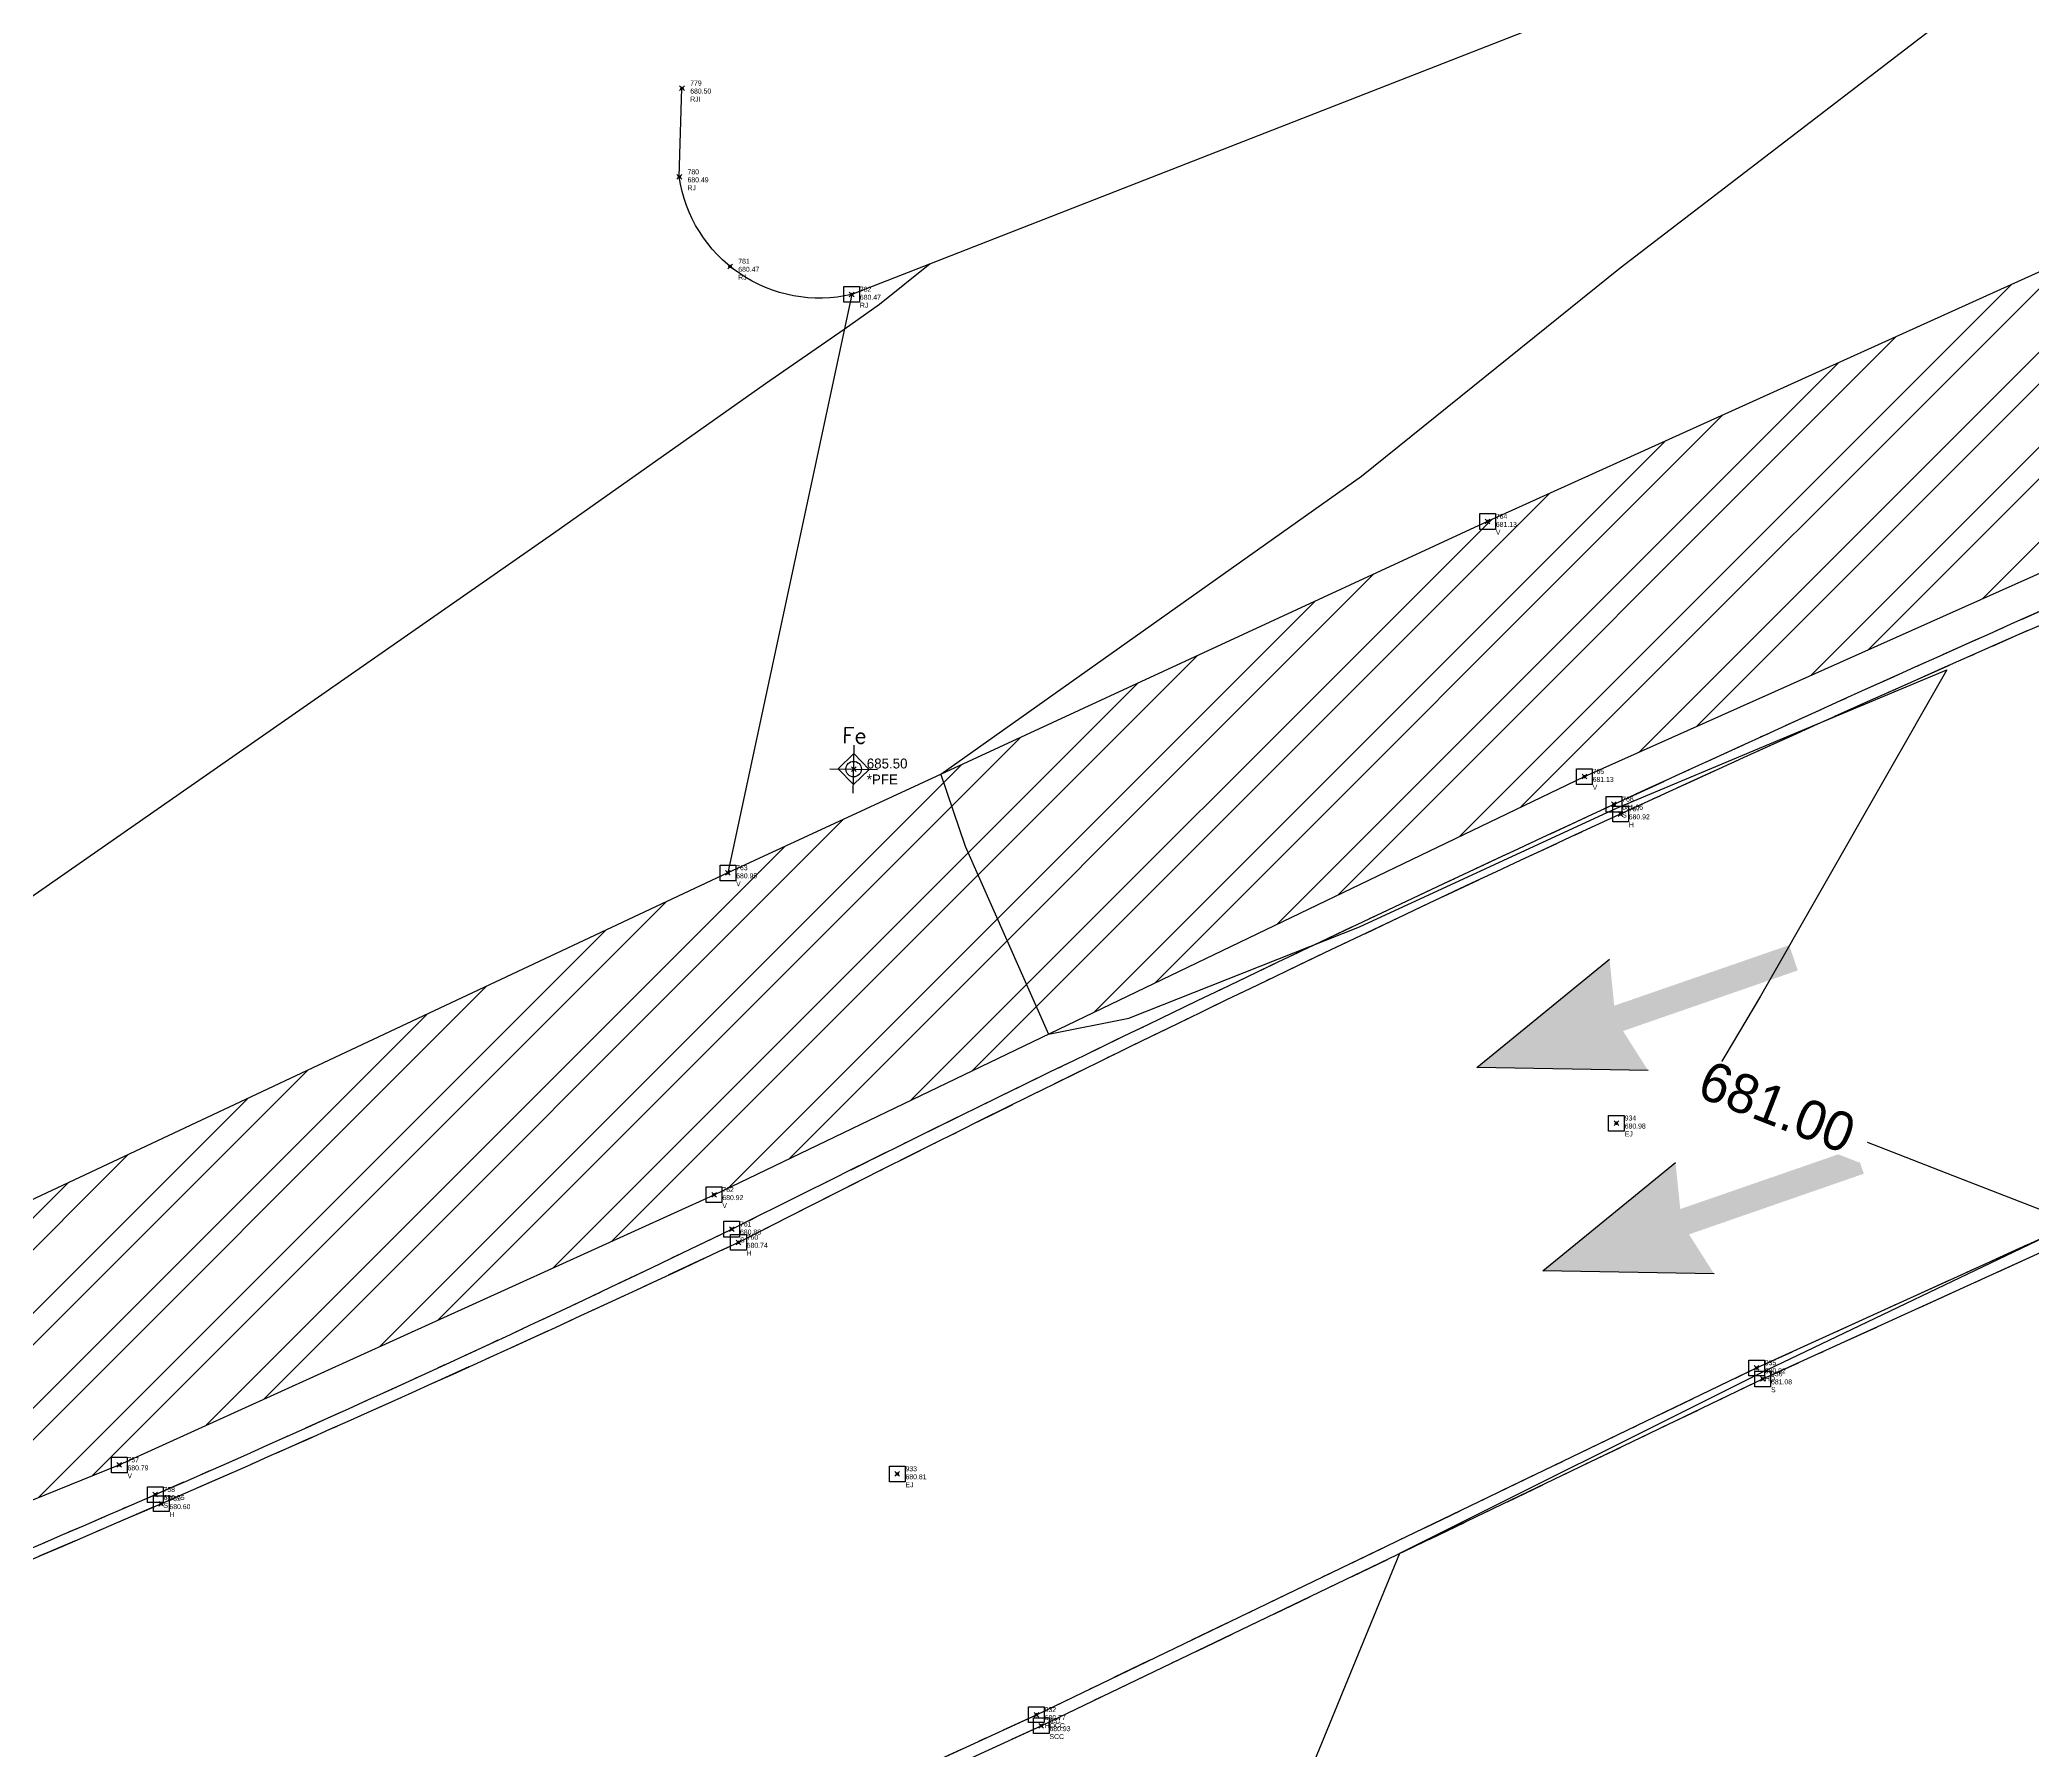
# Model space of a CAD drawing. Extents: x 350769 to 354978, y 6304672 to 6307963.
# Drawn here: x 352739.22 to 352764.64, y 6305509.7 to 6305531.52 of the extents above; entities that cross this region are included whole.
import ezdxf

# ---------------------------------------------------------------- set-up
doc = ezdxf.new("R2010")
doc.units = 0
doc.header["$PDMODE"] = 35
doc.header["$PDSIZE"] = 0.03
doc.linetypes.add('CONTINUOS', pattern=[0])
doc.linetypes.add('JPG_DASHDOT', pattern=[1, 0.5, -0.25, 0, -0.25])
doc.layers.get('0').update_dxf_attribs({"linetype": 'CONTINUOUS'})
doc.layers.add('0_ASD_TOPOGRAFIA_ELEMENTOS', color=7, linetype='CONTINUOS', lineweight=5, true_color=0xbdbdbd)
for name, color, linetype in [('1-PAVIMENTO', 161, 'CONTINUOUS'), ('1-REJA', 252, 'FENCELINE1'), ('1-SEÑALETICA', 2, 'CONTINUOUS'), ('1-SOLERA', 212, 'CONTINUOUS'), ('1-VEREDA', 251, 'CONTINUOUS'), ('2-ACHURADO VEREDA', 252, 'CONTINUOUS'), ('C-TINN', 5, 'CONTINUOUS'), ('C-TOPO - BORDE - 3', 7, 'CONTINUOUS'), ('C-TOPO-MINR', 8, 'CONTINUOUS'), ('TOP-URB-SOLERAS', 2, 'JPG_DASHDOT'), ('V-NODE - 2013', 4, 'CONTINUOUS'), ('V-NODE DIC 2005', 4, 'CONTINUOUS'), ('V-NODE-TEXT 2013', 2, 'CONTINUOUS'), ('V-NODE-TEXT DIC 2005', 2, 'CONTINUOUS'), ('Z-CR', 253, 'CONTINUOUS'), ('Z-PFE', 253, 'CONTINUOUS')]:
    doc.layers.add(name, color=color, linetype=linetype)
doc.styles.add('ROMANS', font='romans.shx', dxfattribs={"width": 0.65})
doc.linetypes.add('FENCELINE1', pattern='A,6.35,-2.54,[133,ltypeshp.shx,S=2.54,R=0,X=-2.54,Y=0],-2.54,25.4', length=36.83)

# ---------------------------------------------------------------- blocks, each defined once
blk = doc.blocks.new('PFE')
for p, q in [((0, -1.22), (0, 1.22)), ((-1.22, 0), (1.22, 0)), ((0, 0.79), (-0.79, 0)), ((-0.79, 0), (0, -0.79)), ((0.79, 0), (0, 0.79)), ((0, -0.79), (0.79, 0))]:
    blk.add_line(p, q)
blk.add_circle((0, 0), 0.397)
at = {"style": 'ROMANS'}
blk.add_text('Fe', height=0.8, dxfattribs=at).set_placement((-0.6, 1.31))
blk = doc.blocks.new('A$C00085B3A')
at = {"layer": '1-SEÑALETICA'}
blk.add_hatch(color=256, dxfattribs=at).paths.add_polyline_path([(0.999, 1.408), (0.621, 1.281), (0.476, 2.848), (0.25, 2.828), (0.394, 1.26), (0, 1.316), (0.624, 0)])
for p, q in [((0.999, 1.408), (0.624, 0)), ((0.624, 0), (0, 1.316))]:
    blk.add_line(p, q, dxfattribs=at)
blk = doc.blocks.new('*U184', base_point=(352740.236, 6305513.341))
at = {"layer": 'V-NODE - 2013', "lineweight": -2}
blk.add_point((352740.236, 6305513.341), dxfattribs=at)
at = {"layer": 'V-NODE-TEXT 2013', "linetype": 'ByBlock', "char_height": 0.0635}
for s, insert, attachment_point in [('V', (352740.341, 6305513.235), 1), ('757', (352740.341, 6305513.374), 7), ('680.79', (352740.341, 6305513.336), 1)]:
    blk.add_mtext(s, dxfattribs=dict(at, insert=insert, attachment_point=attachment_point))
blk = doc.blocks.new('*U185', base_point=(352747.826, 6305516.788))
at = {"layer": 'V-NODE - 2013', "lineweight": -2}
blk.add_point((352747.826, 6305516.788), dxfattribs=at)
at = {"layer": 'V-NODE-TEXT 2013', "linetype": 'ByBlock', "char_height": 0.0635}
for s, insert, attachment_point in [('762', (352747.931, 6305516.821), 7), ('680.92', (352747.931, 6305516.783), 1), ('V', (352747.931, 6305516.682), 1)]:
    blk.add_mtext(s, dxfattribs=dict(at, insert=insert, attachment_point=attachment_point))
blk = doc.blocks.new('*U186', base_point=(352748.002, 6305520.893))
at = {"layer": 'V-NODE - 2013', "lineweight": -2}
blk.add_point((352748.002, 6305520.893), dxfattribs=at)
at = {"layer": 'V-NODE-TEXT 2013', "linetype": 'ByBlock', "char_height": 0.0635}
for s, insert, attachment_point in [('763', (352748.107, 6305520.926), 7), ('680.95', (352748.107, 6305520.888), 1), ('V', (352748.107, 6305520.787), 1)]:
    blk.add_mtext(s, dxfattribs=dict(at, insert=insert, attachment_point=attachment_point))
blk = doc.blocks.new('*U187', base_point=(352757.695, 6305525.376))
at = {"layer": 'V-NODE - 2013', "lineweight": -2}
blk.add_point((352757.695, 6305525.376), dxfattribs=at)
at = {"layer": 'V-NODE-TEXT 2013', "linetype": 'ByBlock', "char_height": 0.0635}
for s, insert, attachment_point in [('764', (352757.8, 6305525.409), 7), ('V', (352757.8, 6305525.27), 1), ('681.13', (352757.8, 6305525.371), 1)]:
    blk.add_mtext(s, dxfattribs=dict(at, insert=insert, attachment_point=attachment_point))
blk = doc.blocks.new('*U188', base_point=(352758.93, 6305522.123))
at = {"layer": 'V-NODE - 2013', "lineweight": -2}
blk.add_point((352758.93, 6305522.123), dxfattribs=at)
at = {"layer": 'V-NODE-TEXT 2013', "linetype": 'ByBlock', "char_height": 0.0635}
for s, insert, attachment_point in [('765', (352759.035, 6305522.156), 7), ('681.13', (352759.035, 6305522.118), 1), ('V', (352759.035, 6305522.017), 1)]:
    blk.add_mtext(s, dxfattribs=dict(at, insert=insert, attachment_point=attachment_point))
blk = doc.blocks.new('*U243', base_point=(352740.696, 6305512.963))
at = {"layer": 'V-NODE - 2013', "lineweight": -2}
blk.add_point((352740.696, 6305512.963), dxfattribs=at)
at = {"layer": 'V-NODE-TEXT 2013', "linetype": 'ByBlock', "char_height": 0.0635}
for s, insert, attachment_point in [('758', (352740.801, 6305512.996), 7), ('680.75', (352740.801, 6305512.958), 1), ('S', (352740.801, 6305512.857), 1)]:
    blk.add_mtext(s, dxfattribs=dict(at, insert=insert, attachment_point=attachment_point))
blk = doc.blocks.new('*U244', base_point=(352748.051, 6305516.349))
at = {"layer": 'V-NODE - 2013', "lineweight": -2}
blk.add_point((352748.051, 6305516.349), dxfattribs=at)
at = {"layer": 'V-NODE-TEXT 2013', "linetype": 'ByBlock', "char_height": 0.0635}
for s, insert, attachment_point in [('S', (352748.156, 6305516.243), 1), ('761', (352748.156, 6305516.382), 7), ('680.88', (352748.156, 6305516.344), 1)]:
    blk.add_mtext(s, dxfattribs=dict(at, insert=insert, attachment_point=attachment_point))
blk = doc.blocks.new('*U245', base_point=(352759.307, 6305521.769))
at = {"layer": 'V-NODE - 2013', "lineweight": -2}
blk.add_point((352759.307, 6305521.769), dxfattribs=at)
at = {"layer": 'V-NODE-TEXT 2013', "linetype": 'ByBlock', "char_height": 0.0635}
for s, insert, attachment_point in [('766', (352759.412, 6305521.802), 7), ('S', (352759.412, 6305521.663), 1), ('681.05', (352759.412, 6305521.764), 1)]:
    blk.add_mtext(s, dxfattribs=dict(at, insert=insert, attachment_point=attachment_point))
blk = doc.blocks.new('*U270', base_point=(352747.416, 6305530.903))
at = {"layer": 'V-NODE - 2013', "lineweight": -2}
blk.add_point((352747.416, 6305530.903), dxfattribs=at)
at = {"layer": 'V-NODE-TEXT 2013', "linetype": 'ByBlock', "char_height": 0.0635}
for s, insert, attachment_point in [('779', (352747.521, 6305530.936), 7), ('680.50', (352747.521, 6305530.898), 1), ('RJI', (352747.521, 6305530.797), 1)]:
    blk.add_mtext(s, dxfattribs=dict(at, insert=insert, attachment_point=attachment_point))
blk = doc.blocks.new('*U279', base_point=(352747.382, 6305529.771))
at = {"layer": 'V-NODE - 2013', "lineweight": -2}
blk.add_point((352747.382, 6305529.771), dxfattribs=at)
at = {"layer": 'V-NODE-TEXT 2013', "linetype": 'ByBlock', "char_height": 0.0635}
for s, insert, attachment_point in [('780', (352747.487, 6305529.804), 7), ('680.49', (352747.487, 6305529.766), 1), ('RJ', (352747.487, 6305529.665), 1)]:
    blk.add_mtext(s, dxfattribs=dict(at, insert=insert, attachment_point=attachment_point))
blk = doc.blocks.new('*U280', base_point=(352748.029, 6305528.63))
at = {"layer": 'V-NODE - 2013', "lineweight": -2}
blk.add_point((352748.029, 6305528.63), dxfattribs=at)
at = {"layer": 'V-NODE-TEXT 2013', "linetype": 'ByBlock', "char_height": 0.0635}
for s, insert, attachment_point in [('781', (352748.134, 6305528.663), 7), ('680.47', (352748.134, 6305528.625), 1), ('RJ', (352748.134, 6305528.524), 1)]:
    blk.add_mtext(s, dxfattribs=dict(at, insert=insert, attachment_point=attachment_point))
blk = doc.blocks.new('*U281', base_point=(352749.581, 6305528.273))
at = {"layer": 'V-NODE - 2013', "lineweight": -2}
blk.add_point((352749.581, 6305528.273), dxfattribs=at)
at = {"layer": 'V-NODE-TEXT 2013', "linetype": 'ByBlock', "char_height": 0.0635}
for s, insert, attachment_point in [('782', (352749.686, 6305528.306), 7), ('680.47', (352749.686, 6305528.268), 1), ('RJ', (352749.686, 6305528.167), 1)]:
    blk.add_mtext(s, dxfattribs=dict(at, insert=insert, attachment_point=attachment_point))
blk = doc.blocks.new('*U389', base_point=(352740.771, 6305512.846))
at = {"layer": 'V-NODE - 2013', "lineweight": -2}
blk.add_point((352740.771, 6305512.846), dxfattribs=at)
at = {"layer": 'V-NODE-TEXT 2013', "linetype": 'ByBlock', "char_height": 0.0635}
for s, insert, attachment_point in [('759', (352740.876, 6305512.879), 7), ('680.60', (352740.876, 6305512.841), 1), ('H', (352740.876, 6305512.74), 1)]:
    blk.add_mtext(s, dxfattribs=dict(at, insert=insert, attachment_point=attachment_point))
blk = doc.blocks.new('*U390', base_point=(352748.137, 6305516.18))
at = {"layer": 'V-NODE - 2013', "lineweight": -2}
blk.add_point((352748.137, 6305516.18), dxfattribs=at)
at = {"layer": 'V-NODE-TEXT 2013', "linetype": 'ByBlock', "char_height": 0.0635}
for s, insert, attachment_point in [('760', (352748.242, 6305516.213), 7), ('680.74', (352748.242, 6305516.175), 1), ('H', (352748.242, 6305516.074), 1)]:
    blk.add_mtext(s, dxfattribs=dict(at, insert=insert, attachment_point=attachment_point))
blk = doc.blocks.new('*U391', base_point=(352759.391, 6305521.645))
at = {"layer": 'V-NODE - 2013', "lineweight": -2}
blk.add_point((352759.391, 6305521.645), dxfattribs=at)
at = {"layer": 'V-NODE-TEXT 2013', "linetype": 'ByBlock', "char_height": 0.0635}
for s, insert, attachment_point in [('767', (352759.496, 6305521.678), 7), ('680.92', (352759.496, 6305521.64), 1), ('H', (352759.496, 6305521.539), 1)]:
    blk.add_mtext(s, dxfattribs=dict(at, insert=insert, attachment_point=attachment_point))
blk = doc.blocks.new('*U487', base_point=(352752, 6305510.014))
at = {"layer": 'V-NODE - 2013', "lineweight": -2}
blk.add_point((352752, 6305510.014), dxfattribs=at)
at = {"layer": 'V-NODE-TEXT 2013', "linetype": 'ByBlock', "char_height": 0.0635}
for s, insert, attachment_point in [('SCC', (352752.105, 6305509.908), 1), ('931', (352752.105, 6305510.047), 7), ('680.93', (352752.105, 6305510.009), 1)]:
    blk.add_mtext(s, dxfattribs=dict(at, insert=insert, attachment_point=attachment_point))
blk = doc.blocks.new('*U511', base_point=(352761.206, 6305514.438))
at = {"layer": 'V-NODE - 2013', "lineweight": -2}
blk.add_point((352761.206, 6305514.438), dxfattribs=at)
at = {"layer": 'V-NODE-TEXT 2013', "linetype": 'ByBlock', "char_height": 0.0635}
for s, insert, attachment_point in [('936', (352761.311, 6305514.471), 7), ('S', (352761.311, 6305514.332), 1), ('681.08', (352761.311, 6305514.433), 1)]:
    blk.add_mtext(s, dxfattribs=dict(at, insert=insert, attachment_point=attachment_point))
blk = doc.blocks.new('*U527', base_point=(352751.938, 6305510.155))
at = {"layer": 'V-NODE - 2013', "lineweight": -2}
blk.add_point((352751.938, 6305510.155), dxfattribs=at)
at = {"layer": 'V-NODE-TEXT 2013', "linetype": 'ByBlock', "char_height": 0.0635}
for s, insert, attachment_point in [('932', (352752.043, 6305510.188), 7), ('680.77', (352752.043, 6305510.15), 1), ('HOCC', (352752.043, 6305510.049), 1)]:
    blk.add_mtext(s, dxfattribs=dict(at, insert=insert, attachment_point=attachment_point))
blk = doc.blocks.new('*U549', base_point=(352761.126, 6305514.579))
at = {"layer": 'V-NODE - 2013', "lineweight": -2}
blk.add_point((352761.126, 6305514.579), dxfattribs=at)
at = {"layer": 'V-NODE-TEXT 2013', "linetype": 'ByBlock', "char_height": 0.0635}
for s, insert, attachment_point in [('935', (352761.231, 6305514.612), 7), ('680.92', (352761.231, 6305514.574), 1), ('HO', (352761.231, 6305514.473), 1)]:
    blk.add_mtext(s, dxfattribs=dict(at, insert=insert, attachment_point=attachment_point))
blk = doc.blocks.new('*U562', base_point=(352750.163, 6305513.227))
at = {"layer": 'V-NODE - 2013', "lineweight": -2}
blk.add_point((352750.163, 6305513.227), dxfattribs=at)
at = {"layer": 'V-NODE-TEXT 2013', "linetype": 'ByBlock', "char_height": 0.0635}
for s, insert, attachment_point in [('933', (352750.268, 6305513.26), 7), ('680.81', (352750.268, 6305513.222), 1), ('EJ', (352750.268, 6305513.121), 1)]:
    blk.add_mtext(s, dxfattribs=dict(at, insert=insert, attachment_point=attachment_point))
blk = doc.blocks.new('*U563', base_point=(352759.339, 6305517.701))
at = {"layer": 'V-NODE - 2013', "lineweight": -2}
blk.add_point((352759.339, 6305517.701), dxfattribs=at)
at = {"layer": 'V-NODE-TEXT 2013', "linetype": 'ByBlock', "char_height": 0.0635}
for s, insert, attachment_point in [('934', (352759.444, 6305517.734), 7), ('680.98', (352759.444, 6305517.696), 1), ('EJ', (352759.444, 6305517.595), 1)]:
    blk.add_mtext(s, dxfattribs=dict(at, insert=insert, attachment_point=attachment_point))
blk = doc.blocks.new('*U1327')
at = {"color": 0, "linetype": 'ByBlock', "lineweight": -2, "transparency": 16777216}
blk.add_point((0, 0), dxfattribs=at)
blk = doc.blocks.new('*U1464', base_point=(352749.668, 6305522.158))
at = {"layer": 'V-NODE-TEXT DIC 2005', "linetype": 'ByBlock', "char_height": 0.127}
for s, insert, attachment_point in [('*PFE', (352749.835, 6305522.09), 1), ('685.50', (352749.835, 6305522.229), 4)]:
    blk.add_mtext(s, dxfattribs=dict(at, insert=insert, attachment_point=attachment_point))
blk = doc.blocks.new('*U1465', base_point=(352749.668, 6305522.158))
at = {"layer": 'V-NODE-TEXT DIC 2005', "color": 2, "lineweight": -2}
blk.add_blockref('*U1464', (352749.668, 6305522.158), dxfattribs=at)
blk = doc.blocks.new('*U4423', base_point=(352740.236, 6305513.341))
at = {"layer": 'V-NODE - 2013', "lineweight": -2}
blk.add_point((352740.236, 6305513.341), dxfattribs=at)
at = {"layer": 'V-NODE-TEXT 2013', "linetype": 'ByBlock', "char_height": 0.0635}
for s, insert, attachment_point in [('V', (352740.341, 6305513.235), 1), ('757', (352740.341, 6305513.374), 7), ('680.79', (352740.341, 6305513.336), 1)]:
    blk.add_mtext(s, dxfattribs=dict(at, insert=insert, attachment_point=attachment_point))
blk = doc.blocks.new('*U4424', base_point=(352747.826, 6305516.788))
at = {"layer": 'V-NODE - 2013', "lineweight": -2}
blk.add_point((352747.826, 6305516.788), dxfattribs=at)
at = {"layer": 'V-NODE-TEXT 2013', "linetype": 'ByBlock', "char_height": 0.0635}
for s, insert, attachment_point in [('762', (352747.931, 6305516.821), 7), ('680.92', (352747.931, 6305516.783), 1), ('V', (352747.931, 6305516.682), 1)]:
    blk.add_mtext(s, dxfattribs=dict(at, insert=insert, attachment_point=attachment_point))
blk = doc.blocks.new('*U4425', base_point=(352748.002, 6305520.893))
at = {"layer": 'V-NODE - 2013', "lineweight": -2}
blk.add_point((352748.002, 6305520.893), dxfattribs=at)
at = {"layer": 'V-NODE-TEXT 2013', "linetype": 'ByBlock', "char_height": 0.0635}
for s, insert, attachment_point in [('763', (352748.107, 6305520.926), 7), ('680.95', (352748.107, 6305520.888), 1), ('V', (352748.107, 6305520.787), 1)]:
    blk.add_mtext(s, dxfattribs=dict(at, insert=insert, attachment_point=attachment_point))
blk = doc.blocks.new('*U4426', base_point=(352757.695, 6305525.376))
at = {"layer": 'V-NODE - 2013', "lineweight": -2}
blk.add_point((352757.695, 6305525.376), dxfattribs=at)
at = {"layer": 'V-NODE-TEXT 2013', "linetype": 'ByBlock', "char_height": 0.0635}
for s, insert, attachment_point in [('764', (352757.8, 6305525.409), 7), ('V', (352757.8, 6305525.27), 1), ('681.13', (352757.8, 6305525.371), 1)]:
    blk.add_mtext(s, dxfattribs=dict(at, insert=insert, attachment_point=attachment_point))
blk = doc.blocks.new('*U4427', base_point=(352758.93, 6305522.123))
at = {"layer": 'V-NODE - 2013', "lineweight": -2}
blk.add_point((352758.93, 6305522.123), dxfattribs=at)
at = {"layer": 'V-NODE-TEXT 2013', "linetype": 'ByBlock', "char_height": 0.0635}
for s, insert, attachment_point in [('765', (352759.035, 6305522.156), 7), ('681.13', (352759.035, 6305522.118), 1), ('V', (352759.035, 6305522.017), 1)]:
    blk.add_mtext(s, dxfattribs=dict(at, insert=insert, attachment_point=attachment_point))
blk = doc.blocks.new('*U4489', base_point=(352740.696, 6305512.963))
at = {"layer": 'V-NODE - 2013', "lineweight": -2}
blk.add_point((352740.696, 6305512.963), dxfattribs=at)
at = {"layer": 'V-NODE-TEXT 2013', "linetype": 'ByBlock', "char_height": 0.0635}
for s, insert, attachment_point in [('758', (352740.801, 6305512.996), 7), ('680.75', (352740.801, 6305512.958), 1), ('S', (352740.801, 6305512.857), 1)]:
    blk.add_mtext(s, dxfattribs=dict(at, insert=insert, attachment_point=attachment_point))
blk = doc.blocks.new('*U4490', base_point=(352748.051, 6305516.349))
at = {"layer": 'V-NODE - 2013', "lineweight": -2}
blk.add_point((352748.051, 6305516.349), dxfattribs=at)
at = {"layer": 'V-NODE-TEXT 2013', "linetype": 'ByBlock', "char_height": 0.0635}
for s, insert, attachment_point in [('S', (352748.156, 6305516.243), 1), ('761', (352748.156, 6305516.382), 7), ('680.88', (352748.156, 6305516.344), 1)]:
    blk.add_mtext(s, dxfattribs=dict(at, insert=insert, attachment_point=attachment_point))
blk = doc.blocks.new('*U4491', base_point=(352759.307, 6305521.769))
at = {"layer": 'V-NODE - 2013', "lineweight": -2}
blk.add_point((352759.307, 6305521.769), dxfattribs=at)
at = {"layer": 'V-NODE-TEXT 2013', "linetype": 'ByBlock', "char_height": 0.0635}
for s, insert, attachment_point in [('766', (352759.412, 6305521.802), 7), ('S', (352759.412, 6305521.663), 1), ('681.05', (352759.412, 6305521.764), 1)]:
    blk.add_mtext(s, dxfattribs=dict(at, insert=insert, attachment_point=attachment_point))
blk = doc.blocks.new('*U4516', base_point=(352747.416, 6305530.903))
at = {"layer": 'V-NODE - 2013', "lineweight": -2}
blk.add_point((352747.416, 6305530.903), dxfattribs=at)
at = {"layer": 'V-NODE-TEXT 2013', "linetype": 'ByBlock', "char_height": 0.0635}
for s, insert, attachment_point in [('779', (352747.521, 6305530.936), 7), ('680.50', (352747.521, 6305530.898), 1), ('RJI', (352747.521, 6305530.797), 1)]:
    blk.add_mtext(s, dxfattribs=dict(at, insert=insert, attachment_point=attachment_point))
blk = doc.blocks.new('*U4525', base_point=(352747.382, 6305529.771))
at = {"layer": 'V-NODE - 2013', "lineweight": -2}
blk.add_point((352747.382, 6305529.771), dxfattribs=at)
at = {"layer": 'V-NODE-TEXT 2013', "linetype": 'ByBlock', "char_height": 0.0635}
for s, insert, attachment_point in [('780', (352747.487, 6305529.804), 7), ('680.49', (352747.487, 6305529.766), 1), ('RJ', (352747.487, 6305529.665), 1)]:
    blk.add_mtext(s, dxfattribs=dict(at, insert=insert, attachment_point=attachment_point))
blk = doc.blocks.new('*U4526', base_point=(352748.029, 6305528.63))
at = {"layer": 'V-NODE - 2013', "lineweight": -2}
blk.add_point((352748.029, 6305528.63), dxfattribs=at)
at = {"layer": 'V-NODE-TEXT 2013', "linetype": 'ByBlock', "char_height": 0.0635}
for s, insert, attachment_point in [('781', (352748.134, 6305528.663), 7), ('680.47', (352748.134, 6305528.625), 1), ('RJ', (352748.134, 6305528.524), 1)]:
    blk.add_mtext(s, dxfattribs=dict(at, insert=insert, attachment_point=attachment_point))
blk = doc.blocks.new('*U4527', base_point=(352749.581, 6305528.273))
at = {"layer": 'V-NODE - 2013', "lineweight": -2}
blk.add_point((352749.581, 6305528.273), dxfattribs=at)
at = {"layer": 'V-NODE-TEXT 2013', "linetype": 'ByBlock', "char_height": 0.0635}
for s, insert, attachment_point in [('782', (352749.686, 6305528.306), 7), ('680.47', (352749.686, 6305528.268), 1), ('RJ', (352749.686, 6305528.167), 1)]:
    blk.add_mtext(s, dxfattribs=dict(at, insert=insert, attachment_point=attachment_point))
blk = doc.blocks.new('*U4638', base_point=(352740.771, 6305512.846))
at = {"layer": 'V-NODE - 2013', "lineweight": -2}
blk.add_point((352740.771, 6305512.846), dxfattribs=at)
at = {"layer": 'V-NODE-TEXT 2013', "linetype": 'ByBlock', "char_height": 0.0635}
for s, insert, attachment_point in [('759', (352740.876, 6305512.879), 7), ('680.60', (352740.876, 6305512.841), 1), ('H', (352740.876, 6305512.74), 1)]:
    blk.add_mtext(s, dxfattribs=dict(at, insert=insert, attachment_point=attachment_point))
blk = doc.blocks.new('*U4639', base_point=(352748.137, 6305516.18))
at = {"layer": 'V-NODE - 2013', "lineweight": -2}
blk.add_point((352748.137, 6305516.18), dxfattribs=at)
at = {"layer": 'V-NODE-TEXT 2013', "linetype": 'ByBlock', "char_height": 0.0635}
for s, insert, attachment_point in [('760', (352748.242, 6305516.213), 7), ('680.74', (352748.242, 6305516.175), 1), ('H', (352748.242, 6305516.074), 1)]:
    blk.add_mtext(s, dxfattribs=dict(at, insert=insert, attachment_point=attachment_point))
blk = doc.blocks.new('*U4640', base_point=(352759.391, 6305521.645))
at = {"layer": 'V-NODE - 2013', "lineweight": -2}
blk.add_point((352759.391, 6305521.645), dxfattribs=at)
at = {"layer": 'V-NODE-TEXT 2013', "linetype": 'ByBlock', "char_height": 0.0635}
for s, insert, attachment_point in [('767', (352759.496, 6305521.678), 7), ('680.92', (352759.496, 6305521.64), 1), ('H', (352759.496, 6305521.539), 1)]:
    blk.add_mtext(s, dxfattribs=dict(at, insert=insert, attachment_point=attachment_point))
blk = doc.blocks.new('*U4745', base_point=(352752, 6305510.014))
at = {"layer": 'V-NODE - 2013', "lineweight": -2}
blk.add_point((352752, 6305510.014), dxfattribs=at)
at = {"layer": 'V-NODE-TEXT 2013', "linetype": 'ByBlock', "char_height": 0.0635}
for s, insert, attachment_point in [('SCC', (352752.105, 6305509.908), 1), ('931', (352752.105, 6305510.047), 7), ('680.93', (352752.105, 6305510.009), 1)]:
    blk.add_mtext(s, dxfattribs=dict(at, insert=insert, attachment_point=attachment_point))
blk = doc.blocks.new('*U4769', base_point=(352761.206, 6305514.438))
at = {"layer": 'V-NODE - 2013', "lineweight": -2}
blk.add_point((352761.206, 6305514.438), dxfattribs=at)
at = {"layer": 'V-NODE-TEXT 2013', "linetype": 'ByBlock', "char_height": 0.0635}
for s, insert, attachment_point in [('936', (352761.311, 6305514.471), 7), ('S', (352761.311, 6305514.332), 1), ('681.08', (352761.311, 6305514.433), 1)]:
    blk.add_mtext(s, dxfattribs=dict(at, insert=insert, attachment_point=attachment_point))
blk = doc.blocks.new('*U4785', base_point=(352751.938, 6305510.155))
at = {"layer": 'V-NODE - 2013', "lineweight": -2}
blk.add_point((352751.938, 6305510.155), dxfattribs=at)
at = {"layer": 'V-NODE-TEXT 2013', "linetype": 'ByBlock', "char_height": 0.0635}
for s, insert, attachment_point in [('932', (352752.043, 6305510.188), 7), ('680.77', (352752.043, 6305510.15), 1), ('HOCC', (352752.043, 6305510.049), 1)]:
    blk.add_mtext(s, dxfattribs=dict(at, insert=insert, attachment_point=attachment_point))
blk = doc.blocks.new('*U4807', base_point=(352761.126, 6305514.579))
at = {"layer": 'V-NODE - 2013', "lineweight": -2}
blk.add_point((352761.126, 6305514.579), dxfattribs=at)
at = {"layer": 'V-NODE-TEXT 2013', "linetype": 'ByBlock', "char_height": 0.0635}
for s, insert, attachment_point in [('935', (352761.231, 6305514.612), 7), ('680.92', (352761.231, 6305514.574), 1), ('HO', (352761.231, 6305514.473), 1)]:
    blk.add_mtext(s, dxfattribs=dict(at, insert=insert, attachment_point=attachment_point))
blk = doc.blocks.new('*U4820', base_point=(352750.163, 6305513.227))
at = {"layer": 'V-NODE - 2013', "lineweight": -2}
blk.add_point((352750.163, 6305513.227), dxfattribs=at)
at = {"layer": 'V-NODE-TEXT 2013', "linetype": 'ByBlock', "char_height": 0.0635}
for s, insert, attachment_point in [('933', (352750.268, 6305513.26), 7), ('680.81', (352750.268, 6305513.222), 1), ('EJ', (352750.268, 6305513.121), 1)]:
    blk.add_mtext(s, dxfattribs=dict(at, insert=insert, attachment_point=attachment_point))
blk = doc.blocks.new('*U4821', base_point=(352759.339, 6305517.701))
at = {"layer": 'V-NODE - 2013', "lineweight": -2}
blk.add_point((352759.339, 6305517.701), dxfattribs=at)
at = {"layer": 'V-NODE-TEXT 2013', "linetype": 'ByBlock', "char_height": 0.0635}
for s, insert, attachment_point in [('934', (352759.444, 6305517.734), 7), ('680.98', (352759.444, 6305517.696), 1), ('EJ', (352759.444, 6305517.595), 1)]:
    blk.add_mtext(s, dxfattribs=dict(at, insert=insert, attachment_point=attachment_point))
blk = doc.blocks.new('TOPOGRAFIA')
at = {"layer": '1-PAVIMENTO', "color": 9, "true_color": 0xbdbdbd}
for p, q in [((390761.126, 6302514.579), (390769.74, 6302518.501)), ((390751.938, 6302510.155), (390761.126, 6302514.579)), ((390743.523, 6302506.29), (390751.938, 6302510.155))]:
    blk.add_line(p, q, dxfattribs=at)
at = {"layer": '1-PAVIMENTO', "color": 9, "true_color": 0xbdbdbd, "flags": 128}
blk.add_lwpolyline([(390778.751, 6302530.032, -0.004368), (390768.267, 6302525.571, 0.017812), (390748.137, 6302516.18, -0.016795), (390731.276, 6302508.927), (390726.567, 6302507.074), (390714.466, 6302502.374), (390703.285, 6302497.911), (390690.552, 6302492.881), (390678.164, 6302488.008), (390664.311, 6302482.545), (390652.539, 6302477.903), (390642.641, 6302473.994), (390634.116, 6302470.602), (390625.019, 6302467.041), (390618.951, 6302464.69)], format="xyb", dxfattribs=at)
at = {"layer": '1-REJA', "color": 9, "true_color": 0xbdbdbd, "flags": 128}
blk.add_lwpolyline([(390617.874, 6302564.101), (390623.121, 6302567.639), (390630.809, 6302571.84), (390636.519, 6302574.549), (390647.519, 6302578.903), (390655.174, 6302581.999), (390662.884, 6302584.895), (390664.622, 6302585.451), (390670.811, 6302587.388), (390678.239, 6302589.316), (390682.657, 6302590.056), (390686.927, 6302590.717), (390697.544, 6302592.228), (390711.414, 6302594.106), (390725.734, 6302596.126), (390738.984, 6302597.943), (390752.1, 6302599.747), (390756.091, 6302599.956), (390758.713, 6302599.53), (390766.266, 6302597.729), (390767.867, 6302596.473), (390768.733, 6302594.649), (390769.993, 6302585.57), (390771.631, 6302574.23), (390772.485, 6302568.265), (390774.129, 6302556.217), (390775.876, 6302543.685), (390775.866, 6302541.561), (390775.254, 6302539.614), (390773.933, 6302538.027), (390772.121, 6302537.026), (390761.679, 6302533.001), (390749.581, 6302528.273, -0.439912), (390747.382, 6302529.771), (390747.416, 6302530.903)], format="xyb", dxfattribs=at)
at = {"layer": '1-SOLERA', "color": 9, "true_color": 0xbdbdbd}
for p, q in [((390761.206, 6302514.438), (390769.822, 6302518.36)), ((390752, 6302510.014), (390761.206, 6302514.438)), ((390743.621, 6302506.181), (390752, 6302510.014))]:
    blk.add_line(p, q, dxfattribs=at)
at = {"layer": '1-SOLERA', "color": 9, "true_color": 0xbdbdbd, "flags": 128}
blk.add_lwpolyline([(390618.854, 6302464.849), (390625.021, 6302467.203), (390634.071, 6302470.766), (390642.562, 6302474.132), (390652.485, 6302478.053), (390662.476, 6302481.993), (390676.698, 6302487.613), (390690.563, 6302493.092), (390703.274, 6302498.078), (390714.385, 6302502.511), (390726.509, 6302507.211), (390731.347, 6302509.152, 0.022188), (390748.051, 6302516.349, -0.013992), (390768.25, 6302525.771, -0.000879), (390778.682, 6302530.165, -0.008748)], format="xyb", dxfattribs=at)
at = {"layer": '1-VEREDA', "color": 9, "true_color": 0xbdbdbd, "flags": 128}
for points in [[(390779.051, 6302534.166), (390777.12, 6302533.349), (390776.949, 6302533.635), (390767.175, 6302529.661), (390757.695, 6302525.376), (390748.002, 6302520.893), (390737.888, 6302516.144), (390730.032, 6302512.591), (390725.232, 6302511.131), (390711.741, 6302505.751), (390701.822, 6302501.812), (390688.808, 6302496.674), (390675.378, 6302491.326)], [(390676.565, 6302488.051), (390690.331, 6302493.466), (390703.095, 6302498.55), (390713.345, 6302502.582), (390726.41, 6302507.725), (390731.324, 6302509.731), (390740.236, 6302513.341), (390747.826, 6302516.788), (390758.93, 6302522.123), (390768.406, 6302526.356), (390778.513, 6302530.641), (390778.682, 6302530.165)]]:
    blk.add_lwpolyline(points, dxfattribs=at)
at = {"layer": 'C-TINN', "color": 9, "linetype": 'Continuous', "lineweight": -3, "true_color": 0xbdbdbd}
for points, elevation in [([(390749.481, 6302528.173), (390749.481, 6302528.373), (390749.681, 6302528.373), (390749.681, 6302528.173), (390749.481, 6302528.173)], 680.471), ([(390757.595, 6302525.276), (390757.595, 6302525.476), (390757.795, 6302525.476), (390757.795, 6302525.276), (390757.595, 6302525.276)], 681.131), ([(390758.83, 6302522.023), (390758.83, 6302522.223), (390759.03, 6302522.223), (390759.03, 6302522.023), (390758.83, 6302522.023)], 681.133), ([(390759.207, 6302521.669), (390759.207, 6302521.869), (390759.407, 6302521.869), (390759.407, 6302521.669), (390759.207, 6302521.669)], 681.047), ([(390759.291, 6302521.545), (390759.291, 6302521.745), (390759.491, 6302521.745), (390759.491, 6302521.545), (390759.291, 6302521.545)], 680.925), ([(390747.902, 6302520.793), (390747.902, 6302520.993), (390748.102, 6302520.993), (390748.102, 6302520.793), (390747.902, 6302520.793)], 680.949), ([(390759.239, 6302517.601), (390759.239, 6302517.801), (390759.439, 6302517.801), (390759.439, 6302517.601), (390759.239, 6302517.601)], 680.978), ([(390747.726, 6302516.688), (390747.726, 6302516.888), (390747.926, 6302516.888), (390747.926, 6302516.688), (390747.726, 6302516.688)], 680.917), ([(390747.951, 6302516.249), (390747.951, 6302516.449), (390748.151, 6302516.449), (390748.151, 6302516.249), (390747.951, 6302516.249)], 680.884), ([(390748.037, 6302516.08), (390748.037, 6302516.28), (390748.237, 6302516.28), (390748.237, 6302516.08), (390748.037, 6302516.08)], 680.737), ([(390761.026, 6302514.479), (390761.026, 6302514.679), (390761.226, 6302514.679), (390761.226, 6302514.479), (390761.026, 6302514.479)], 680.925), ([(390761.106, 6302514.338), (390761.106, 6302514.538), (390761.306, 6302514.538), (390761.306, 6302514.338), (390761.106, 6302514.338)], 681.075), ([(390740.136, 6302513.241), (390740.136, 6302513.441), (390740.336, 6302513.441), (390740.336, 6302513.241), (390740.136, 6302513.241)], 680.787), ([(390750.063, 6302513.127), (390750.063, 6302513.327), (390750.263, 6302513.327), (390750.263, 6302513.127), (390750.063, 6302513.127)], 680.811), ([(390740.596, 6302512.863), (390740.596, 6302513.063), (390740.796, 6302513.063), (390740.796, 6302512.863), (390740.596, 6302512.863)], 680.748), ([(390740.671, 6302512.746), (390740.671, 6302512.946), (390740.871, 6302512.946), (390740.871, 6302512.746), (390740.671, 6302512.746)], 680.6), ([(390751.838, 6302510.055), (390751.838, 6302510.255), (390752.038, 6302510.255), (390752.038, 6302510.055), (390751.838, 6302510.055)], 680.771), ([(390751.9, 6302509.914), (390751.9, 6302510.114), (390752.1, 6302510.114), (390752.1, 6302509.914), (390751.9, 6302509.914)], 680.926)]:
    blk.add_lwpolyline(points, dxfattribs=dict(at, elevation=elevation))
for p in [(390749.581, 6302528.273, 680.471), (390757.695, 6302525.376, 681.131), (390758.93, 6302522.123, 681.133), (390759.307, 6302521.769, 681.047), (390759.391, 6302521.645, 680.925), (390748.002, 6302520.893, 680.949), (390759.339, 6302517.701, 680.978), (390747.826, 6302516.788, 680.917), (390748.051, 6302516.349, 680.884), (390748.137, 6302516.18, 680.737), (390761.126, 6302514.579, 680.925), (390761.206, 6302514.438, 681.075), (390740.236, 6302513.341, 680.787), (390750.163, 6302513.227, 680.811), (390740.696, 6302512.963, 680.748), (390740.771, 6302512.846, 680.6), (390751.938, 6302510.155, 680.771), (390752, 6302510.014, 680.926)]:
    blk.add_point(p, dxfattribs=at)
at = {"layer": 'C-TOPO - BORDE - 3', "color": 9, "true_color": 0xbdbdbd, "elevation": 679.37, "flags": 128}
blk.add_lwpolyline([(390771.631, 6302574.23), (390772.485, 6302568.265), (390774.129, 6302556.217), (390775.876, 6302543.685), (390775.866, 6302541.561), (390775.254, 6302539.614), (390773.933, 6302538.027), (390772.121, 6302537.026), (390761.679, 6302533.001), (390749.581, 6302528.273), (390748.002, 6302520.893), (390737.888, 6302516.144), (390730.032, 6302512.591), (390725.232, 6302511.131), (390711.741, 6302505.751), (390701.822, 6302501.812), (390688.808, 6302496.674), (390675.378, 6302491.326)], dxfattribs=at)
at = {"layer": 'C-TOPO-MINR', "color": 9, "linetype": 'Continuous', "lineweight": -3, "true_color": 0xbdbdbd}
for points, elevation in [([(390763.597, 6302531.835), (390759.384, 6302528.609), (390756.084, 6302525.951), (390750.718, 6302522.149), (390751.031, 6302521.234), (390752.093, 6302518.838), (390753.119, 6302519.039), (390756.061, 6302520.206), (390759.339, 6302521.721), (390761.429, 6302522.594), (390763.552, 6302523.485), (390761.175, 6302519.319), (390760.536, 6302518.24), (390763.629, 6302517.033), (390765.189, 6302516.429), (390761.166, 6302514.509), (390756.572, 6302512.211), (390754.882, 6302508.1)], 681), ([(390750.581, 6302528.664), (390749.938, 6302528.146), (390749.485, 6302527.825), (390748.48, 6302527.131), (390745.776, 6302525.221), (390725.765, 6302511.293)], 680.5)]:
    blk.add_lwpolyline(points, dxfattribs=dict(at, elevation=elevation))
at = {"color": 9, "true_color": 0xbdbdbd}
for name, p in [('*U4516', (390747.416, 6302530.903)), ('*U4525', (390747.382, 6302529.771)), ('*U4526', (390748.029, 6302528.63)), ('*U4527', (390749.581, 6302528.273)), ('*U4426', (390757.695, 6302525.376)), ('*U4427', (390758.93, 6302522.123)), ('*U4491', (390759.307, 6302521.769)), ('*U4640', (390759.391, 6302521.645)), ('*U4425', (390748.002, 6302520.893)), ('*U4821', (390759.339, 6302517.701)), ('*U4424', (390747.826, 6302516.788)), ('*U4490', (390748.051, 6302516.349)), ('*U4639', (390748.137, 6302516.18)), ('*U4807', (390761.126, 6302514.579)), ('*U4769', (390761.206, 6302514.438)), ('*U4423', (390740.236, 6302513.341)), ('*U4820', (390750.163, 6302513.227)), ('*U4489', (390740.696, 6302512.963)), ('*U4638', (390740.771, 6302512.846)), ('*U4785', (390751.938, 6302510.155)), ('*U4745', (390752, 6302510.014))]:
    blk.add_blockref(name, p, dxfattribs=at)
at = {"layer": 'V-NODE DIC 2005', "color": 9, "lineweight": -2, "true_color": 0xbdbdbd, "rotation": 359.9963883938062}
blk.add_blockref('*U1327', (390749.607, 6302522.217), dxfattribs=at)
at = {"layer": 'V-NODE-TEXT DIC 2005', "color": 9, "lineweight": -2, "true_color": 0xbdbdbd, "rotation": 359.9963883938062}
blk.add_blockref('*U1465', (390749.607, 6302522.217), dxfattribs=at)
at = {"layer": 'Z-CR', "color": 9, "true_color": 0xbdbdbd, "xscale": 1.500000000401604, "yscale": 1.500000000401604, "zscale": 1.500000000401604, "rotation": 283.8457899064657}
for p in [(390757.334, 6302519.321), (390758.176, 6302516.727)]:
    blk.add_blockref('A$C00085B3A', p, dxfattribs=at)
at = {"layer": 'Z-PFE', "color": 9, "true_color": 0xbdbdbd, "xscale": 0.25, "yscale": 0.25, "zscale": 0.25, "rotation": 359.090101839884}
blk.add_blockref('PFE', (390749.606, 6302522.217), dxfattribs=at)
at = {"layer": 'C-TOPO-MINR', "color": 9, "linetype": 'Continuous', "lineweight": -3, "true_color": 0xbdbdbd, "insert": (390761.388, 6302517.907, 681), "char_height": 0.5, "width": 2.40476, "attachment_point": 5, "rotation": 338.6777, "bg_fill": 3, "box_fill_scale": 1.0635, "bg_fill_color": 256, "bg_fill_true_color": 13158600, "bg_fill_transparency": 0}
blk.add_mtext('681.00', dxfattribs=at)

msp = doc.modelspace()

# ---------------------------------------------------------------- hatches: boundary and pattern name
at = {"layer": '2-ACHURADO VEREDA'}
h = msp.add_hatch(dxfattribs=at)
h.set_pattern_fill('ANSI32', color=256, scale=0.09)
h.paths.add_polyline_path([(352778.513, 6305530.641), (352778.682, 6305530.165, 0.30076), (352781.877, 6305535.88), (352781.417, 6305539.545), (352780.967, 6305539.483), (352779.696, 6305548.344), (352778.207, 6305548.171), (352779.429, 6305539.404), (352778.4, 6305538.745), (352779.051, 6305534.166), (352777.12, 6305533.349), (352776.949, 6305533.635), (352767.175, 6305529.661), (352757.695, 6305525.376), (352748.002, 6305520.893), (352737.888, 6305516.144), (352730.032, 6305512.591), (352725.232, 6305511.131), (352711.741, 6305505.751), (352701.822, 6305501.812), (352688.808, 6305496.674), (352675.378, 6305491.326), (352662.77, 6305486.309), (352650.76, 6305481.531), (352641.08, 6305477.675), (352632.611, 6305474.335), (352623.668, 6305470.801), (352617.537, 6305468.424), (352605.764, 6305463.41), (352608.355, 6305461.211), (352618.346, 6305465.146), (352624.871, 6305467.668), (352633.825, 6305471.211), (352642.415, 6305474.593), (352652.307, 6305478.512), (352664.168, 6305483.169), (352676.565, 6305488.051), (352690.331, 6305493.466), (352703.095, 6305498.55), (352713.345, 6305502.582), (352726.41, 6305507.725), (352731.324, 6305509.731), (352740.236, 6305513.341), (352747.826, 6305516.788), (352758.93, 6305522.123), (352768.406, 6305526.356)])

# ---------------------------------------------------------------- linework, layer by layer
at = {"layer": '1-REJA', "ltscale": 0.2, "flags": 128}
msp.add_lwpolyline([(352617.874, 6305564.101), (352623.121, 6305567.639), (352630.809, 6305571.84), (352636.519, 6305574.549), (352647.519, 6305578.903), (352655.174, 6305581.999), (352662.884, 6305584.895), (352664.622, 6305585.451), (352670.811, 6305587.388), (352678.239, 6305589.316), (352682.657, 6305590.056), (352686.927, 6305590.717), (352697.544, 6305592.228), (352711.414, 6305594.106), (352725.734, 6305596.126), (352738.984, 6305597.943), (352752.1, 6305599.747), (352756.091, 6305599.956), (352758.713, 6305599.53), (352766.266, 6305597.729), (352767.867, 6305596.473), (352768.733, 6305594.649), (352769.993, 6305585.57), (352771.631, 6305574.23), (352772.485, 6305568.265), (352774.129, 6305556.217), (352775.876, 6305543.685), (352775.866, 6305541.561), (352775.254, 6305539.614), (352773.933, 6305538.027), (352772.121, 6305537.026), (352761.679, 6305533.001), (352749.581, 6305528.273, -0.439912), (352747.382, 6305529.771), (352747.416, 6305530.903)], format="xyb", dxfattribs=at)
at = {"layer": '1-VEREDA', "flags": 128}
for points in [[(352779.051, 6305534.166), (352777.12, 6305533.349), (352776.949, 6305533.635), (352767.175, 6305529.661), (352757.695, 6305525.376), (352748.002, 6305520.893), (352737.888, 6305516.144), (352730.032, 6305512.591), (352725.232, 6305511.131), (352711.741, 6305505.751), (352701.822, 6305501.812), (352688.808, 6305496.674), (352675.378, 6305491.326)], [(352676.565, 6305488.051), (352690.331, 6305493.466), (352703.095, 6305498.55), (352713.345, 6305502.582), (352726.41, 6305507.725), (352731.324, 6305509.731), (352740.236, 6305513.341), (352747.826, 6305516.788), (352758.93, 6305522.123), (352768.406, 6305526.356), (352778.513, 6305530.641), (352778.682, 6305530.165)]]:
    msp.add_lwpolyline(points, dxfattribs=at)
at = {"layer": 'C-TOPO - BORDE - 3', "elevation": 679.37, "flags": 128}
msp.add_lwpolyline([(352771.631, 6305574.23), (352772.485, 6305568.265), (352774.129, 6305556.217), (352775.876, 6305543.685), (352775.866, 6305541.561), (352775.254, 6305539.614), (352773.933, 6305538.027), (352772.121, 6305537.026), (352761.679, 6305533.001), (352749.581, 6305528.273), (352748.002, 6305520.893), (352737.888, 6305516.144), (352730.032, 6305512.591), (352725.232, 6305511.131), (352711.741, 6305505.751), (352701.822, 6305501.812), (352688.808, 6305496.674), (352675.378, 6305491.326)], dxfattribs=at)
at = {"layer": 'TOP-URB-SOLERAS'}
for p, q in [((352761.126, 6305514.579), (352769.74, 6305518.501)), ((352761.206, 6305514.438), (352769.822, 6305518.36)), ((352751.938, 6305510.155), (352761.126, 6305514.579)), ((352752, 6305510.014), (352761.206, 6305514.438)), ((352743.523, 6305506.29), (352751.938, 6305510.155)), ((352743.621, 6305506.181), (352752, 6305510.014))]:
    msp.add_line(p, q, dxfattribs=at)
at = {"layer": 'TOP-URB-SOLERAS', "flags": 128}
for points in [[(352618.854, 6305464.849), (352625.021, 6305467.203), (352634.071, 6305470.766), (352642.562, 6305474.132), (352652.485, 6305478.053), (352662.476, 6305481.993), (352676.698, 6305487.613), (352690.563, 6305493.092), (352703.274, 6305498.078), (352714.385, 6305502.511), (352726.509, 6305507.211), (352731.347, 6305509.152, 0.022188), (352748.051, 6305516.349, -0.013992), (352768.25, 6305525.771, -0.000879), (352778.682, 6305530.165, -0.008748)], [(352778.751, 6305530.032, -0.004368), (352768.267, 6305525.571, 0.017812), (352748.137, 6305516.18, -0.016795), (352731.276, 6305508.927), (352726.567, 6305507.074), (352714.466, 6305502.374), (352703.285, 6305497.911), (352690.552, 6305492.881), (352678.164, 6305488.008), (352664.311, 6305482.545), (352652.539, 6305477.903), (352642.641, 6305473.994), (352634.116, 6305470.602), (352625.019, 6305467.041), (352618.951, 6305464.69)]]:
    msp.add_lwpolyline(points, format="xyb", dxfattribs=at)

# ---------------------------------------------------------------- block references
for name, p in [('*U270', (352747.416, 6305530.903)), ('*U279', (352747.382, 6305529.771)), ('*U280', (352748.029, 6305528.63)), ('*U281', (352749.581, 6305528.273)), ('*U187', (352757.695, 6305525.376)), ('*U188', (352758.93, 6305522.123)), ('*U245', (352759.307, 6305521.769)), ('*U391', (352759.391, 6305521.645)), ('*U186', (352748.002, 6305520.893)), ('*U563', (352759.339, 6305517.701)), ('*U185', (352747.826, 6305516.788)), ('*U244', (352748.051, 6305516.349)), ('*U390', (352748.137, 6305516.18)), ('*U549', (352761.126, 6305514.579)), ('*U511', (352761.206, 6305514.438)), ('*U184', (352740.236, 6305513.341)), ('*U562', (352750.163, 6305513.227)), ('*U243', (352740.696, 6305512.963)), ('*U389', (352740.771, 6305512.846)), ('*U527', (352751.938, 6305510.155)), ('*U487', (352752, 6305510.014))]:
    msp.add_blockref(name, p)
at = {"layer": 'Z-CR', "xscale": 1.500000000401604, "yscale": 1.500000000401604, "zscale": 1.500000000401604, "rotation": 283.8457899064657}
for p in [(352757.334, 6305519.321), (352758.176, 6305516.727)]:
    msp.add_blockref('A$C00085B3A', p, dxfattribs=at)
at = {"layer": 'Z-PFE', "xscale": 0.25, "yscale": 0.25, "zscale": 0.25, "rotation": 359.090101839884}
msp.add_blockref('PFE', (352749.606, 6305522.217), dxfattribs=at)

# ---------------------------------------------------------------- next in the draw order: block references
at = {"layer": '0_ASD_TOPOGRAFIA_ELEMENTOS', "color": 30, "true_color": 0xf26507}
msp.add_blockref('TOPOGRAFIA', (-38000, 3000), dxfattribs=at)

doc.saveas('drawing.dxf')
